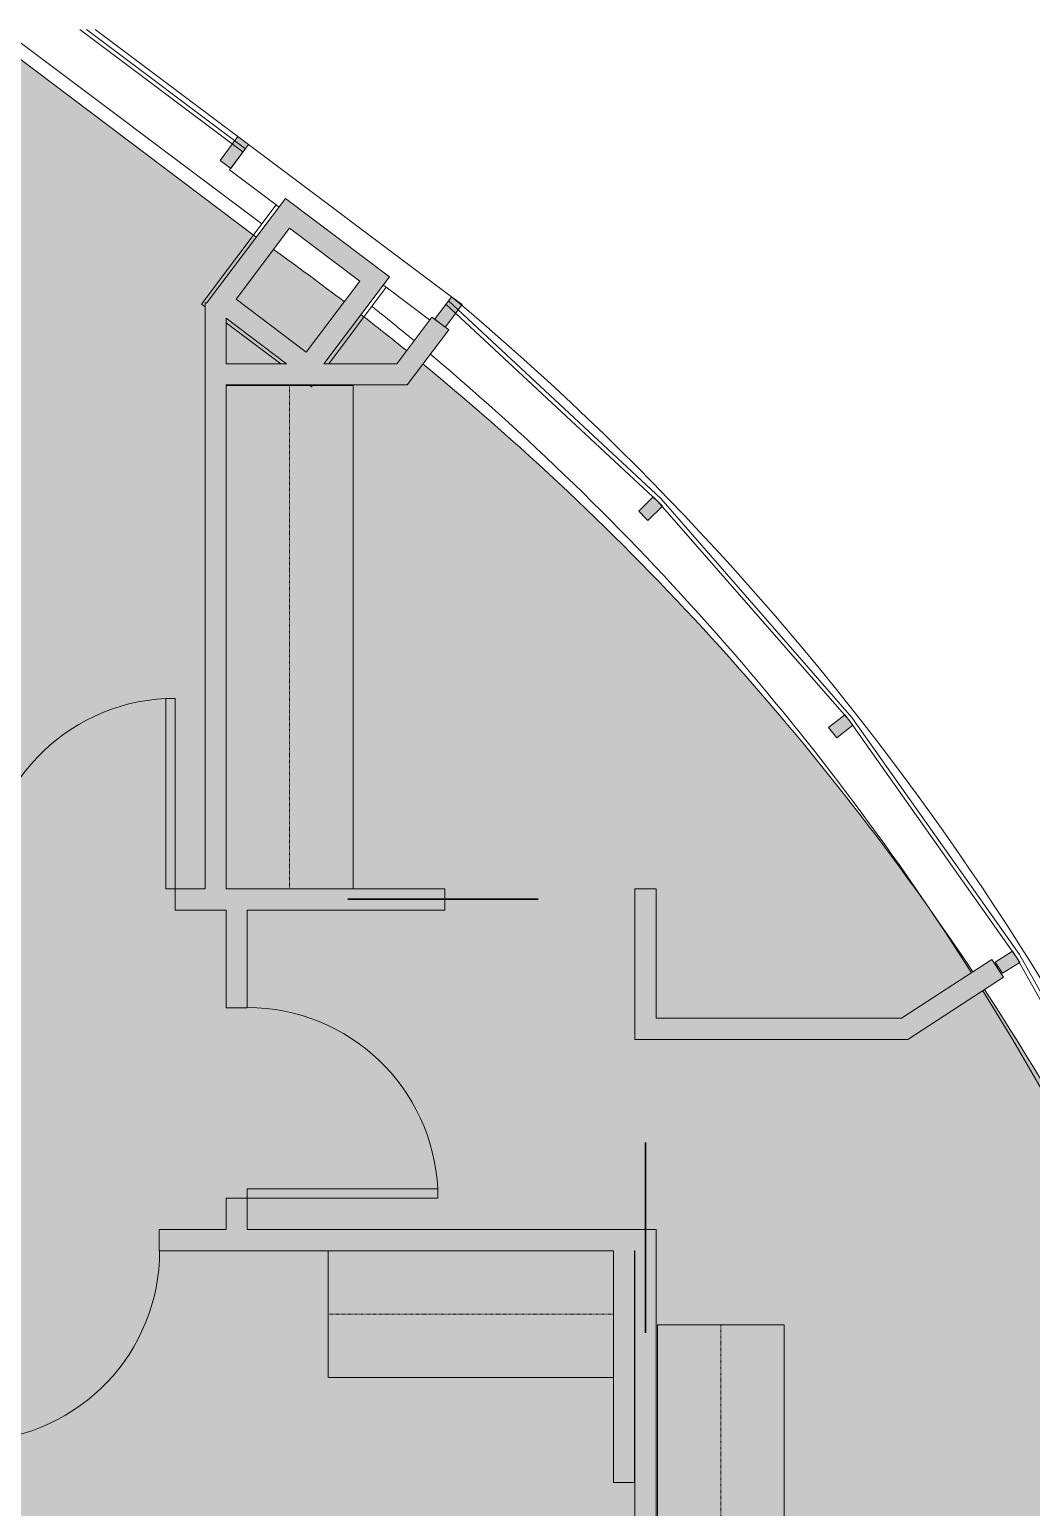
# Model space of a CAD drawing. Header units: inches. Extents: x 41 to 1584, y -595 to 378.
# Drawn here: x 1296.2 to 1485.7, y 93.4 to 373 of the extents above; entities that cross this region are included whole.
import ezdxf

# ---------------------------------------------------------------- set-up
doc = ezdxf.new("R2010")
doc.units = ezdxf.units.IN
doc.header["$MEASUREMENT"] = 0
doc.linetypes.add('Overhead', pattern=[0.15625, 0.09375, -0.0625])
for name, color, linetype, lineweight in [('A-DETL', 90, 'Continuous', 9), ('A-DETL-GENF', 92, 'Continuous', 9), ('A-DETL-MEDM', 33, 'Continuous', 13), ('A-DOOR', 31, 'Continuous', 13), ('A-EXIST-GLAZ', 250, 'Continuous', 9), ('A-WALL', 113, 'Continuous', 13), ('A-WALL-PATT', 111, 'Continuous', 13), ('EXTWINDOWS', 250, 'Continuous', 9), ('new block- skin dc_dwg', 8, 'Continuous', 9), ('Q-CASE', 31, 'Continuous', 13), ('S-EXIST-COLS', 250, 'Continuous', 9)]:
    doc.layers.add(name, color=color, linetype=linetype, lineweight=lineweight)

# ---------------------------------------------------------------- blocks, each defined once
blk = doc.blocks.new('Single-Flush - 36_ x 84_-1510128-New Construction - Partition Plan')
at = {"layer": 'A-DOOR', "color": 7, "lineweight": 20}
for p, q in [((16.25, 2), (16.25, 38.02)), ((18, 38.02), (16.25, 38.02)), ((18, 2), (18, 38.02)), ((18, 2), (16.25, 2))]:
    blk.add_line(p, q, dxfattribs=at)
at = {"layer": 'A-DOOR', "lineweight": 9}
blk.add_arc((18, 2), 36.07, 92.7812, 180, dxfattribs=at)
blk = doc.blocks.new('Counter Top _No Backsplash_ - Standard Counter Top-1756717-New Construction - Partition Plan')
at = {"layer": 'Q-CASE'}
for p, q in [((6.74, 0), (-47.26, 0)), ((-47.26, 0), (-47.26, -12)), ((6.74, 0), (6.74, -12)), ((-47.26, -12), (-47.26, -24)), ((6.74, -12), (6.74, -12.2)), ((-47.26, -24), (6.74, -24))]:
    blk.add_line(p, q, dxfattribs=at)
blk = doc.blocks.new('Door-Opening - POCKET DOOR-1861582-New Construction - Partition Plan')
at = {"layer": 'A-DETL-MEDM', "lineweight": 20}
for p, q in [((-18.32, -2), (-18.32, 2)), ((17.68, 2), (17.68, -2))]:
    blk.add_line(p, q, dxfattribs=at)
blk = doc.blocks.new('Upper Cabinet - Standard Upper Cabinet-1756677-New Construction - Partition Plan')
at = {"layer": 'Q-CASE'}
blk.add_line((6.74, 0), (-47.26, 0), dxfattribs=at)
at = {"layer": 'Q-CASE', "linetype": 'Overhead', "lineweight": 9}
for p, q in [((-47.26, 0), (-47.26, -12)), ((6.74, -12), (6.74, 0)), ((-47.26, -12), (6.74, -12))]:
    blk.add_line(p, q, dxfattribs=at)
blk = doc.blocks.new('Upper Cabinet - Standard Upper Cabinet-1821101-New Construction - Partition Plan')
at = {"layer": 'Q-CASE'}
blk.add_line((48.12, 0), (-47.26, 0), dxfattribs=at)
at = {"layer": 'Q-CASE', "linetype": 'Overhead', "lineweight": 9}
for p, q in [((-47.26, 0), (-47.26, -12)), ((48.12, -12), (48.12, 0)), ((-47.26, -12), (48.12, -12))]:
    blk.add_line(p, q, dxfattribs=at)
blk = doc.blocks.new('Upper Cabinet - Standard Upper Cabinet-1775553-New Construction - Partition Plan')
at = {"layer": 'Q-CASE'}
blk.add_line((36.94, 0), (-47.26, 0), dxfattribs=at)
at = {"layer": 'Q-CASE', "linetype": 'Overhead', "lineweight": 9}
for p, q in [((-47.26, 0), (-47.26, -12)), ((36.94, -12), (36.94, 0)), ((-47.26, -12), (36.94, -12))]:
    blk.add_line(p, q, dxfattribs=at)
blk = doc.blocks.new('Counter Top _No Backsplash_ - Standard Counter Top-1774389-New Construction - Partition Plan')
at = {"layer": 'Q-CASE'}
for p, q in [((47.99, 0), (-47.26, 0)), ((47.99, 0), (47.99, -12)), ((-47.26, -12), (-47.26, -24)), ((47.99, -12), (47.99, -24)), ((-47.26, -24), (47.99, -24))]:
    blk.add_line(p, q, dxfattribs=at)
blk = doc.blocks.new('Counter Top _No Backsplash_ - Standard Counter Top-1758023-New Construction - Partition Plan')
at = {"layer": 'Q-CASE'}
for p, q in [((36.74, 0), (-47.26, 0)), ((-47.26, 0), (-47.26, -12)), ((36.74, 0), (36.74, -12)), ((-47.26, -12), (-47.26, -24)), ((36.74, -12), (36.74, -24)), ((-47.26, -24), (36.74, -24))]:
    blk.add_line(p, q, dxfattribs=at)
blk = doc.blocks.new('Door-Opening - POCKET DOOR-1861580-New Construction - Partition Plan')
at = {"layer": 'A-DETL-MEDM', "lineweight": 20}
for p, q in [((-18.32, 2), (-18.32, -2)), ((17.68, -2), (17.68, 2))]:
    blk.add_line(p, q, dxfattribs=at)
blk = doc.blocks.new('new block- skin dc_dwg-1925045-New Construction - Partition Plan')
at = {"layer": 'EXTWINDOWS'}
for points in [[(2565.02, 1696.54), (2568.39, 1701.04), (2566.39, 1702.54), (2563.02, 1698.03)], [(2605.61, 1666.49), (2603.62, 1668), (2606.81, 1672.26), (2608.81, 1670.76), (2606.27, 1667.36)], [(2643.95, 1629.92), (2646.73, 1632.63), (2644.98, 1634.42), (2642.21, 1631.71), (2643.65, 1630.24)], [(2679.7, 1588.82), (2682.74, 1591.22), (2681.19, 1593.18), (2678.15, 1590.78)], [(2711.02, 1544.25), (2714.3, 1546.32), (2712.97, 1548.43), (2709.69, 1546.37), (2710.16, 1545.61)]]:
    blk.add_hatch(color=256, dxfattribs=at).paths.add_polyline_path(points, flags=0)
at = {"layer": 'A-EXIST-GLAZ'}
for p, q in [((2536.46, 1722.8), (2567.34, 1699.64)), ((2537.71, 1722.8), (2567.79, 1700.24))]:
    blk.add_line(p, q, dxfattribs=at)
at = {"layer": 'A-EXIST-GLAZ', "flags": 128}
for points in [[(2605.75, 1670.85), (2645.85, 1633.52), (2681.96, 1592.2), (2713.63, 1547.38), (2740.52, 1499.53), (2762.31, 1449.27)], [(2606.21, 1671.45), (2646.39, 1634.05), (2682.56, 1592.66), (2714.27, 1547.78), (2741.19, 1499.87), (2763.03, 1449.49)]]:
    blk.add_lwpolyline(points, dxfattribs=at)
at = {"layer": 'A-WALL', "color": 250, "lineweight": 9}
for p, q in [((2521.89, 1722.8), (2570.9, 1686.04)), ((2539.38, 1722.8), (2568.39, 1701.04)), ((2602.66, 1667.86), (2594.41, 1674.05))]:
    blk.add_line(p, q, dxfattribs=at)
at = {"layer": 'A-WALL', "color": 250, "lineweight": 9, "flags": 128}
blk.add_lwpolyline([(2573.6, 1689.64), (2564.8, 1696.24), (2568.39, 1701.04), (2606.81, 1672.26), (2603.62, 1668)], dxfattribs=at)
at = {"layer": 'A-WALL', "color": 250, "lineweight": 9}
for centre, radius, start, end in [((2263.32, 1262.82), 534.44, 20.4781, 50.0057), ((2263.32, 1262.82), 534.44, 20.4781, 50.0057), ((2273.64, 1270.09), 511.32, 50.3783, 51.534), ((2273.64, 1270.09), 511.32, 32.4355, 49.9297), ((2273.64, 1270.09), 511.32, 18.9519, 31.9872)]:
    blk.add_arc(centre, radius, start, end, dxfattribs=at)
at = {"layer": 'EXTWINDOWS'}
for p, q in [((2566.39, 1702.54), (2563.02, 1698.03)), ((2565.02, 1696.54), (2568.39, 1701.04)), ((2568.39, 1701.04), (2566.39, 1702.54)), ((2563.02, 1698.03), (2565.02, 1696.54)), ((2603.62, 1668), (2606.81, 1672.26)), ((2606.81, 1672.26), (2608.81, 1670.76)), ((2608.81, 1670.76), (2606.27, 1667.36)), ((2605.61, 1666.49), (2603.62, 1668)), ((2606.27, 1667.36), (2605.61, 1666.49)), ((2644.98, 1634.42), (2642.21, 1631.71)), ((2646.73, 1632.63), (2644.98, 1634.42)), ((2642.21, 1631.71), (2643.65, 1630.24)), ((2643.65, 1630.24), (2643.95, 1629.92)), ((2643.95, 1629.92), (2646.73, 1632.63)), ((2681.19, 1593.18), (2678.15, 1590.78)), ((2679.7, 1588.82), (2682.74, 1591.22)), ((2682.74, 1591.22), (2681.19, 1593.18)), ((2678.15, 1590.78), (2679.7, 1588.82)), ((2712.97, 1548.43), (2709.69, 1546.37)), ((2709.69, 1546.37), (2710.16, 1545.61)), ((2711.02, 1544.25), (2714.3, 1546.32)), ((2714.3, 1546.32), (2712.97, 1548.43)), ((2710.16, 1545.61), (2711.02, 1544.25))]:
    blk.add_line(p, q, dxfattribs=at)
at = {"layer": 'S-EXIST-COLS'}
for p, q in [((2583.57, 1659.58), (2594.41, 1674.05)), ((2594.41, 1674.05), (2593.86, 1674.46)), ((2564.17, 1667.33), (2574.51, 1659.58)), ((2579.85, 1655.58), (2580.02, 1655.45)), ((2580.47, 1655.45), (2580.57, 1655.58))]:
    blk.add_line(p, q, dxfattribs=at)
at = {"layer": 'S-EXIST-COLS', "flags": 128}
for points in [[(2574.15, 1689.23), (2573.6, 1689.64), (2559.5, 1670.82), (2560.17, 1670.32)], [(2580.02, 1655.45), (2580.31, 1655.23), (2580.47, 1655.45)]]:
    blk.add_lwpolyline(points, dxfattribs=at)

msp = doc.modelspace()

# ---------------------------------------------------------------- hatches: boundary and pattern name
at = {"layer": 'A-DETL-GENF'}
h = msp.add_hatch(color=254, dxfattribs=at)
h.paths.add_polyline_path([(1391.56, 18.59), (1550.03, 18.59), (1546.24, 34.3), (1541.78, 50.51), (1537.22, 65.34), (1532, 80.64), (1526.31, 95.77), (1520.17, 110.72), (1513.56, 125.47), (1506.51, 140.02), (1499.01, 154.34), (1491.07, 168.42), (1482.71, 182.25), (1476.82, 191.35), (1462.37, 181.96), (1410.72, 181.96), (1410.72, 210.41), (1414.72, 210.41), (1414.72, 185.96), (1461.18, 185.96), (1474.65, 194.71), (1473.92, 195.82), (1464.72, 209.12), (1455.12, 222.12), (1445.13, 234.82), (1434.75, 247.21), (1423.99, 259.28), (1412.86, 271.01), (1401.39, 282.39), (1389.56, 293.41), (1377.41, 304.07), (1370.57, 309.7), (1367.63, 305.79), (1333.38, 305.79), (1333.38, 210.41), (1374.72, 210.41), (1374.72, 206.41), (1337.38, 206.41), (1337.38, 187.91), (1333.38, 187.91), (1333.38, 206.41), (1323.72, 206.41), (1323.72, 210.41), (1329.38, 210.41), (1329.38, 321.4), (1329.63, 321.22), (1339.06, 333.73), (1286.93, 373.01), (546.72, 373.01), (546.72, 333.98), (776.88, 333.98), (776.88, 329.98), (770.72, 329.98), (770.72, 210.41), (776.88, 210.41), (776.88, 206.41), (696.72, 206.41), (696.72, 210.41), (766.72, 210.41), (766.72, 329.98), (654.47, 329.98), (654.47, 292.38), (650.97, 292.38), (650.97, 329.98), (650.72, 329.98), (650.72, 210.41), (650.97, 210.41), (650.97, 256.38), (654.47, 256.38), (654.47, 210.41), (660.72, 210.41), (660.72, 206.41), (637.72, 206.41), (637.72, 210.41), (642.97, 210.41), (642.97, 256.38), (646.47, 256.38), (646.47, 210.41), (646.72, 210.41), (646.72, 329.98), (646.47, 329.98), (646.47, 292.38), (642.97, 292.38), (642.97, 329.98), (546.72, 329.98), (546.72, 183.41), (582.72, 183.41), (582.72, 210.41), (601.72, 210.41), (601.72, 206.41), (586.72, 206.41), (586.72, 145.96), (619.72, 145.96), (619.72, 141.96), (582.72, 141.96), (582.72, 168.96), (546.72, 168.96), (546.72, 22.57), (662.97, 22.57), (662.97, 64.42), (666.47, 64.42), (666.47, 22.57), (666.72, 22.57), (666.72, 141.96), (666.47, 141.96), (666.47, 100.11), (662.97, 100.11), (662.97, 141.96), (655.72, 141.96), (655.72, 145.96), (676.72, 145.96), (676.72, 141.96), (670.72, 141.96), (670.72, 22.57), (783.97, 22.57), (783.97, 64.11), (787.47, 64.11), (787.47, 22.57), (787.72, 22.57), (787.72, 99.65), (787.47, 99.84), (787.47, 98.7), (783.97, 98.7), (783.97, 102.47), (768.72, 113.96), (768.72, 141.96), (712.72, 141.96), (712.72, 145.96), (868.72, 145.96), (868.72, 141.96), (806.22, 141.96), (806.22, 120.9), (791.72, 101.64), (791.72, 22.57), (910.97, 22.57), (910.97, 64.11), (914.47, 64.11), (914.47, 22.57), (914.72, 22.57), (914.72, 141.96), (914.47, 141.96), (914.47, 98.11), (910.97, 98.11), (910.97, 141.96), (904.72, 141.96), (904.72, 145.96), (1132.65, 145.96), (1132.65, 141.96), (1042.72, 141.96), (1042.72, 22.57), (1174.9, 22.57), (1174.9, 64.11), (1178.4, 64.11), (1178.4, 22.57), (1178.65, 22.57), (1178.65, 141.96), (1178.4, 141.96), (1178.4, 97.22), (1174.9, 97.22), (1174.9, 141.96), (1168.65, 141.96), (1168.65, 145.96), (1232.72, 145.96), (1232.72, 141.96), (1214.72, 141.96), (1214.72, 125.28), (1202.65, 109.84), (1202.65, 22.57), (1274.72, 22.57), (1274.72, 141.96), (1268.72, 141.96), (1268.72, 145.96), (1284.72, 145.96), (1284.72, 141.96), (1278.72, 141.96), (1278.72, 22.57), (1390.92, 22.57), (1406.9, 27.46), (1406.9, 64.11), (1410.4, 64.11), (1410.4, 28.53), (1410.72, 28.63), (1410.72, 141.96), (1410.65, 141.96), (1410.65, 98.11), (1406.65, 98.11), (1406.65, 141.96), (1320.72, 141.96), (1320.72, 145.96), (1333.38, 145.96), (1333.38, 151.91), (1337.38, 151.91), (1337.38, 145.96), (1414.72, 145.96), (1414.72, 43.76), (1450.72, 43.76), (1450.72, 39.76), (1414.72, 39.76), (1414.72, 29.85), (1446.72, 39.63), (1446.72, 35.45), (1401.39, 21.59)], flags=0)
h.paths.add_polyline_path([(1185.76, 22.57), (1198.65, 22.57), (1198.65, 105.58), (1182.65, 105.58), (1182.65, 22.57)], flags=0)
h.paths.add_polyline_path([(788.51, 104.05), (802.22, 122.24), (802.22, 141.96), (772.72, 141.96), (772.72, 115.96), (787.72, 104.66)], flags=0)
h.paths.add_polyline_path([(1197.37, 109.58), (1210.72, 126.65), (1210.72, 141.96), (1182.65, 141.96), (1182.65, 109.58)], flags=0)
h.paths.add_polyline_path([(580.9, 172.96), (582.72, 172.96), (582.72, 179.41), (546.72, 179.41), (546.72, 172.96)], flags=0)
h.paths.add_polyline_path([(1182.65, 206.41), (1160.82, 206.41), (1160.82, 210.41), (1223.84, 210.41), (1223.84, 318.54), (1114.82, 318.54), (1114.82, 210.41), (1124.82, 210.41), (1124.82, 206.41), (1104.82, 206.41), (1104.82, 210.41), (1110.82, 210.41), (1110.82, 318.54), (1035.09, 318.54), (1035.09, 210.41), (1068.82, 210.41), (1068.82, 206.41), (1031.09, 206.41), (1031.09, 329.98), (1025.09, 329.98), (1025.09, 333.98), (1031.09, 333.98), (1031.09, 372.02), (1035.09, 372.02), (1035.09, 322.54), (1227.84, 322.54), (1227.84, 210.41), (1287.72, 210.41), (1287.72, 206.41), (1210.72, 206.41)], flags=0)
h.paths.add_polyline_path([(967.09, 206.41), (901.72, 206.41), (901.72, 210.41), (943.09, 210.41), (943.09, 299.45), (919.09, 299.45), (919.09, 329.98), (859.72, 329.98), (859.72, 210.41), (865.72, 210.41), (865.72, 206.41), (812.88, 206.41), (812.88, 210.41), (855.72, 210.41), (855.72, 329.98), (812.88, 329.98), (812.88, 333.98), (989.09, 333.98), (989.09, 329.98), (971.09, 329.98), (971.09, 284.45), (967.09, 284.45), (967.09, 299.45), (947.09, 299.45), (947.09, 210.41), (967.09, 210.41), (967.09, 224.45), (971.09, 224.45), (971.09, 206.41)], flags=0)
h.paths.add_polyline_path([(947.09, 303.45), (967.09, 303.45), (967.09, 329.98), (923.09, 329.98), (923.09, 303.45), (943.09, 303.45)], flags=0)
h.paths.add_polyline_path([(1352.15, 309.79), (1365.64, 309.79), (1367.48, 312.24), (1364.25, 314.87), (1358.84, 319.05), (1351.86, 309.79)], flags=0)
h.paths.add_polyline_path([(1335.24, 309.79), (1344.8, 309.79), (1333.38, 318.39), (1333.38, 309.79)], flags=0)
h.paths.add_polyline_path([(1348.52, 312), (1355.68, 321.5), (1351.44, 324.74), (1342.3, 331.38), (1335.24, 322), (1347.78, 312.55)], flags=0)
at = {"layer": 'A-WALL-PATT'}
for points in [[(1335.24, 322), (1347.78, 338.64), (1344.58, 341.05), (1332.04, 324.41), (1333.38, 323.4)], [(1361.84, 323.03), (1364.25, 326.23), (1347.78, 338.64), (1345.38, 335.44), (1358.65, 325.44)], [(1351.44, 309.79), (1332.04, 324.41), (1329.63, 321.22), (1344.8, 309.79), (1348.52, 309.79)], [(1351.44, 309.79), (1351.86, 309.79), (1361.84, 323.03), (1358.65, 325.44), (1348.52, 312), (1351.23, 309.95)], [(1329.38, 210.41), (1333.38, 210.41), (1333.38, 318.39), (1329.38, 321.4), (1329.38, 251.39)], [(1367.63, 309.79), (1370.64, 309.79), (1375.48, 316.21), (1372.29, 318.62), (1365.64, 309.79)], [(1351.86, 305.79), (1367.63, 305.79), (1370.64, 309.79), (1333.38, 309.79), (1333.38, 305.79), (1348.52, 305.79)], [(1462.37, 181.96), (1480.44, 193.7), (1478.27, 197.06), (1455.02, 181.96), (1461.18, 181.96)], [(1414.72, 181.96), (1455.02, 181.96), (1461.18, 185.96), (1414.72, 185.96)], [(1406.65, 98.11), (1410.65, 98.11), (1410.65, 141.96), (1406.65, 141.96), (1406.65, 127.96)]]:
    msp.add_hatch(color=8, dxfattribs=at).paths.add_polyline_path(points, flags=0)
h = msp.add_hatch(color=8, dxfattribs=at)
h.paths.add_polyline_path([(1410.72, 206.41), (1414.72, 206.41), (1414.72, 210.41), (1410.72, 210.41)], flags=0)
h.paths.add_polyline_path([(1329.22, 206.41), (1374.72, 206.41), (1374.72, 210.41), (1323.72, 210.41), (1323.72, 206.41)], flags=0)
h.paths.add_polyline_path([(1239.84, 206.41), (1287.72, 206.41), (1287.72, 210.41), (1160.82, 210.41), (1160.82, 206.41), (1229.18, 206.41)], flags=0)
h.paths.add_polyline_path([(1111.65, 206.41), (1124.82, 206.41), (1124.82, 210.41), (1104.82, 210.41), (1104.82, 206.41), (1110.82, 206.41)], flags=0)
h.paths.add_polyline_path([(1038.72, 206.41), (1068.82, 206.41), (1068.82, 210.41), (1035.09, 210.41), (1035.09, 206.41)], flags=0)
h = msp.add_hatch(color=8, dxfattribs=at)
h.paths.add_polyline_path([(1333.38, 145.96), (1337.38, 145.96), (1337.38, 151.91), (1333.38, 151.91)], flags=0)
h.paths.add_polyline_path([(1337.38, 187.91), (1337.38, 206.41), (1333.38, 206.41), (1333.38, 187.91)], flags=0)
h = msp.add_hatch(color=8, dxfattribs=at)
h.paths.add_polyline_path([(1410.72, 28.63), (1414.72, 29.85), (1414.72, 145.96), (1410.72, 145.96), (1410.72, 43.76)], flags=0)
h.paths.add_polyline_path([(1410.72, 181.96), (1414.72, 181.96), (1414.72, 206.41), (1410.72, 206.41), (1410.72, 185.96)], flags=0)
h = msp.add_hatch(color=8, dxfattribs=at)
h.paths.add_polyline_path([(1402.86, 141.96), (1410.72, 141.96), (1410.72, 145.96), (1320.72, 145.96), (1320.72, 141.96), (1357.38, 141.96)], flags=0)
h.paths.add_polyline_path([(1268.72, 141.96), (1284.72, 141.96), (1284.72, 145.96), (1268.72, 145.96)], flags=0)
h.paths.add_polyline_path([(1229.18, 141.96), (1232.72, 141.96), (1232.72, 145.96), (1168.65, 145.96), (1168.65, 141.96), (1227.84, 141.96)], flags=0)
h.paths.add_polyline_path([(1038.72, 141.96), (1132.65, 141.96), (1132.65, 145.96), (1038.72, 145.96)], flags=0)

# ---------------------------------------------------------------- linework, layer by layer
at = {"layer": 'A-DETL', "lineweight": 13}
msp.add_line((1339.06, 333.73), (1286.93, 373.01), dxfattribs=at)
at = {"layer": 'A-DETL', "lineweight": 30}
for p, q in [((1356.38, 208.46), (1392.38, 208.46)), ((1412.72, 126.46), (1412.72, 162.46))]:
    msp.add_line(p, q, dxfattribs=at)
at = {"layer": 'A-DETL', "lineweight": 13}
for start, end in [(52.6755, 54.4864), (51.0417, 52.2399), (33.655, 50.6057), (12.6778, 33.2195)]:
    msp.add_arc((1036.66, -96.9), 526.19, start, end, dxfattribs=at)
at = {"layer": 'A-WALL', "color": 7, "lineweight": 20}
for p, q in [((1344.58, 341.05), (1329.63, 321.22)), ((1364.25, 326.23), (1344.58, 341.05)), ((1335.24, 322), (1345.37, 335.45)), ((1345.37, 335.45), (1358.65, 325.44)), ((1358.65, 325.44), (1348.52, 312)), ((1351.86, 309.79), (1364.25, 326.23)), ((1348.52, 312), (1335.24, 322)), ((1329.38, 321.4), (1329.38, 210.41)), ((1329.63, 321.22), (1329.38, 321.4)), ((1333.38, 318.39), (1344.8, 309.79)), ((1333.38, 309.79), (1333.38, 318.39)), ((1372.29, 318.62), (1365.64, 309.79)), ((1367.63, 305.79), (1375.48, 316.21)), ((1375.48, 316.21), (1372.29, 318.62)), ((1344.8, 309.79), (1333.38, 309.79)), ((1365.64, 309.79), (1351.86, 309.79)), ((1333.38, 210.41), (1333.38, 305.79)), ((1333.38, 305.79), (1367.63, 305.79)), ((1329.38, 210.41), (1323.72, 210.41)), ((1323.72, 210.41), (1323.72, 206.41)), ((1374.72, 210.41), (1333.38, 210.41)), ((1414.72, 210.41), (1410.72, 210.41)), ((1414.72, 185.96), (1414.72, 210.41)), ((1323.72, 206.41), (1333.38, 206.41)), ((1333.38, 206.41), (1333.38, 187.91)), ((1337.38, 187.91), (1337.38, 206.41)), ((1337.38, 206.41), (1374.72, 206.41)), ((1410.72, 206.41), (1410.72, 181.96)), ((1478.27, 197.06), (1461.18, 185.96)), ((1480.44, 193.7), (1478.27, 197.06)), ((1462.37, 181.96), (1480.44, 193.7)), ((1333.38, 187.91), (1337.38, 187.91)), ((1461.18, 185.96), (1414.72, 185.96)), ((1414.72, 181.96), (1462.37, 181.96)), ((1333.38, 151.91), (1333.38, 145.96)), ((1337.38, 151.91), (1333.38, 151.91)), ((1337.38, 145.96), (1337.38, 151.91)), ((1333.38, 145.96), (1320.72, 145.96)), ((1320.72, 145.96), (1320.72, 141.96)), ((1410.72, 145.96), (1337.38, 145.96)), ((1414.72, 43.76), (1414.72, 145.96)), ((1320.72, 141.96), (1406.65, 141.96)), ((1406.65, 141.96), (1406.65, 98.11)), ((1410.65, 98.11), (1410.65, 141.96)), ((1410.65, 141.96), (1410.72, 141.96)), ((1410.72, 141.96), (1410.72, 28.63)), ((1406.65, 98.11), (1410.65, 98.11))]:
    msp.add_line(p, q, dxfattribs=at)

# ---------------------------------------------------------------- block references
at = {"layer": 'A-DOOR'}
for name, p in [('Single-Flush - 36_ x 84_-1510128-New Construction - Partition Plan', (1305.72, 208.41)), ('Door-Opening - POCKET DOOR-1861582-New Construction - Partition Plan', (1393.04, 208.41))]:
    msp.add_blockref(name, p, dxfattribs=at)
for name, p, rotation in [('Single-Flush - 36_ x 84_-1510128-New Construction - Partition Plan', (1335.38, 169.91), 269.9999999999999), ('Door-Opening - POCKET DOOR-1861580-New Construction - Partition Plan', (1412.72, 163.64), 269.9999999999998), ('Single-Flush - 36_ x 84_-1510128-New Construction - Partition Plan', (1302.72, 143.96), 180)]:
    msp.add_blockref(name, p, dxfattribs=dict(at, rotation=rotation))
at = {"layer": 'new block- skin dc_dwg', "color": 250}
msp.add_blockref('new block- skin dc_dwg-1925045-New Construction - Partition Plan', (-1230.78, -1349.79), dxfattribs=at)
at = {"layer": 'Q-CASE'}
for name, p, rotation in [('Upper Cabinet - Standard Upper Cabinet-1821101-New Construction - Partition Plan', (1333.38, 257.67), 90.0000000000002), ('Counter Top _No Backsplash_ - Standard Counter Top-1774389-New Construction - Partition Plan', (1333.38, 257.67), 90.00000000000007), ('Upper Cabinet - Standard Upper Cabinet-1775553-New Construction - Partition Plan', (1414.96, 91.02), 90), ('Counter Top _No Backsplash_ - Standard Counter Top-1758023-New Construction - Partition Plan', (1438.96, 80.7), 269.9999999999998)]:
    msp.add_blockref(name, p, dxfattribs=dict(at, rotation=rotation))
for name in ['Counter Top _No Backsplash_ - Standard Counter Top-1756717-New Construction - Partition Plan', 'Upper Cabinet - Standard Upper Cabinet-1756677-New Construction - Partition Plan']:
    msp.add_blockref(name, (1399.92, 141.96), dxfattribs=at)

doc.saveas('drawing.dxf')
